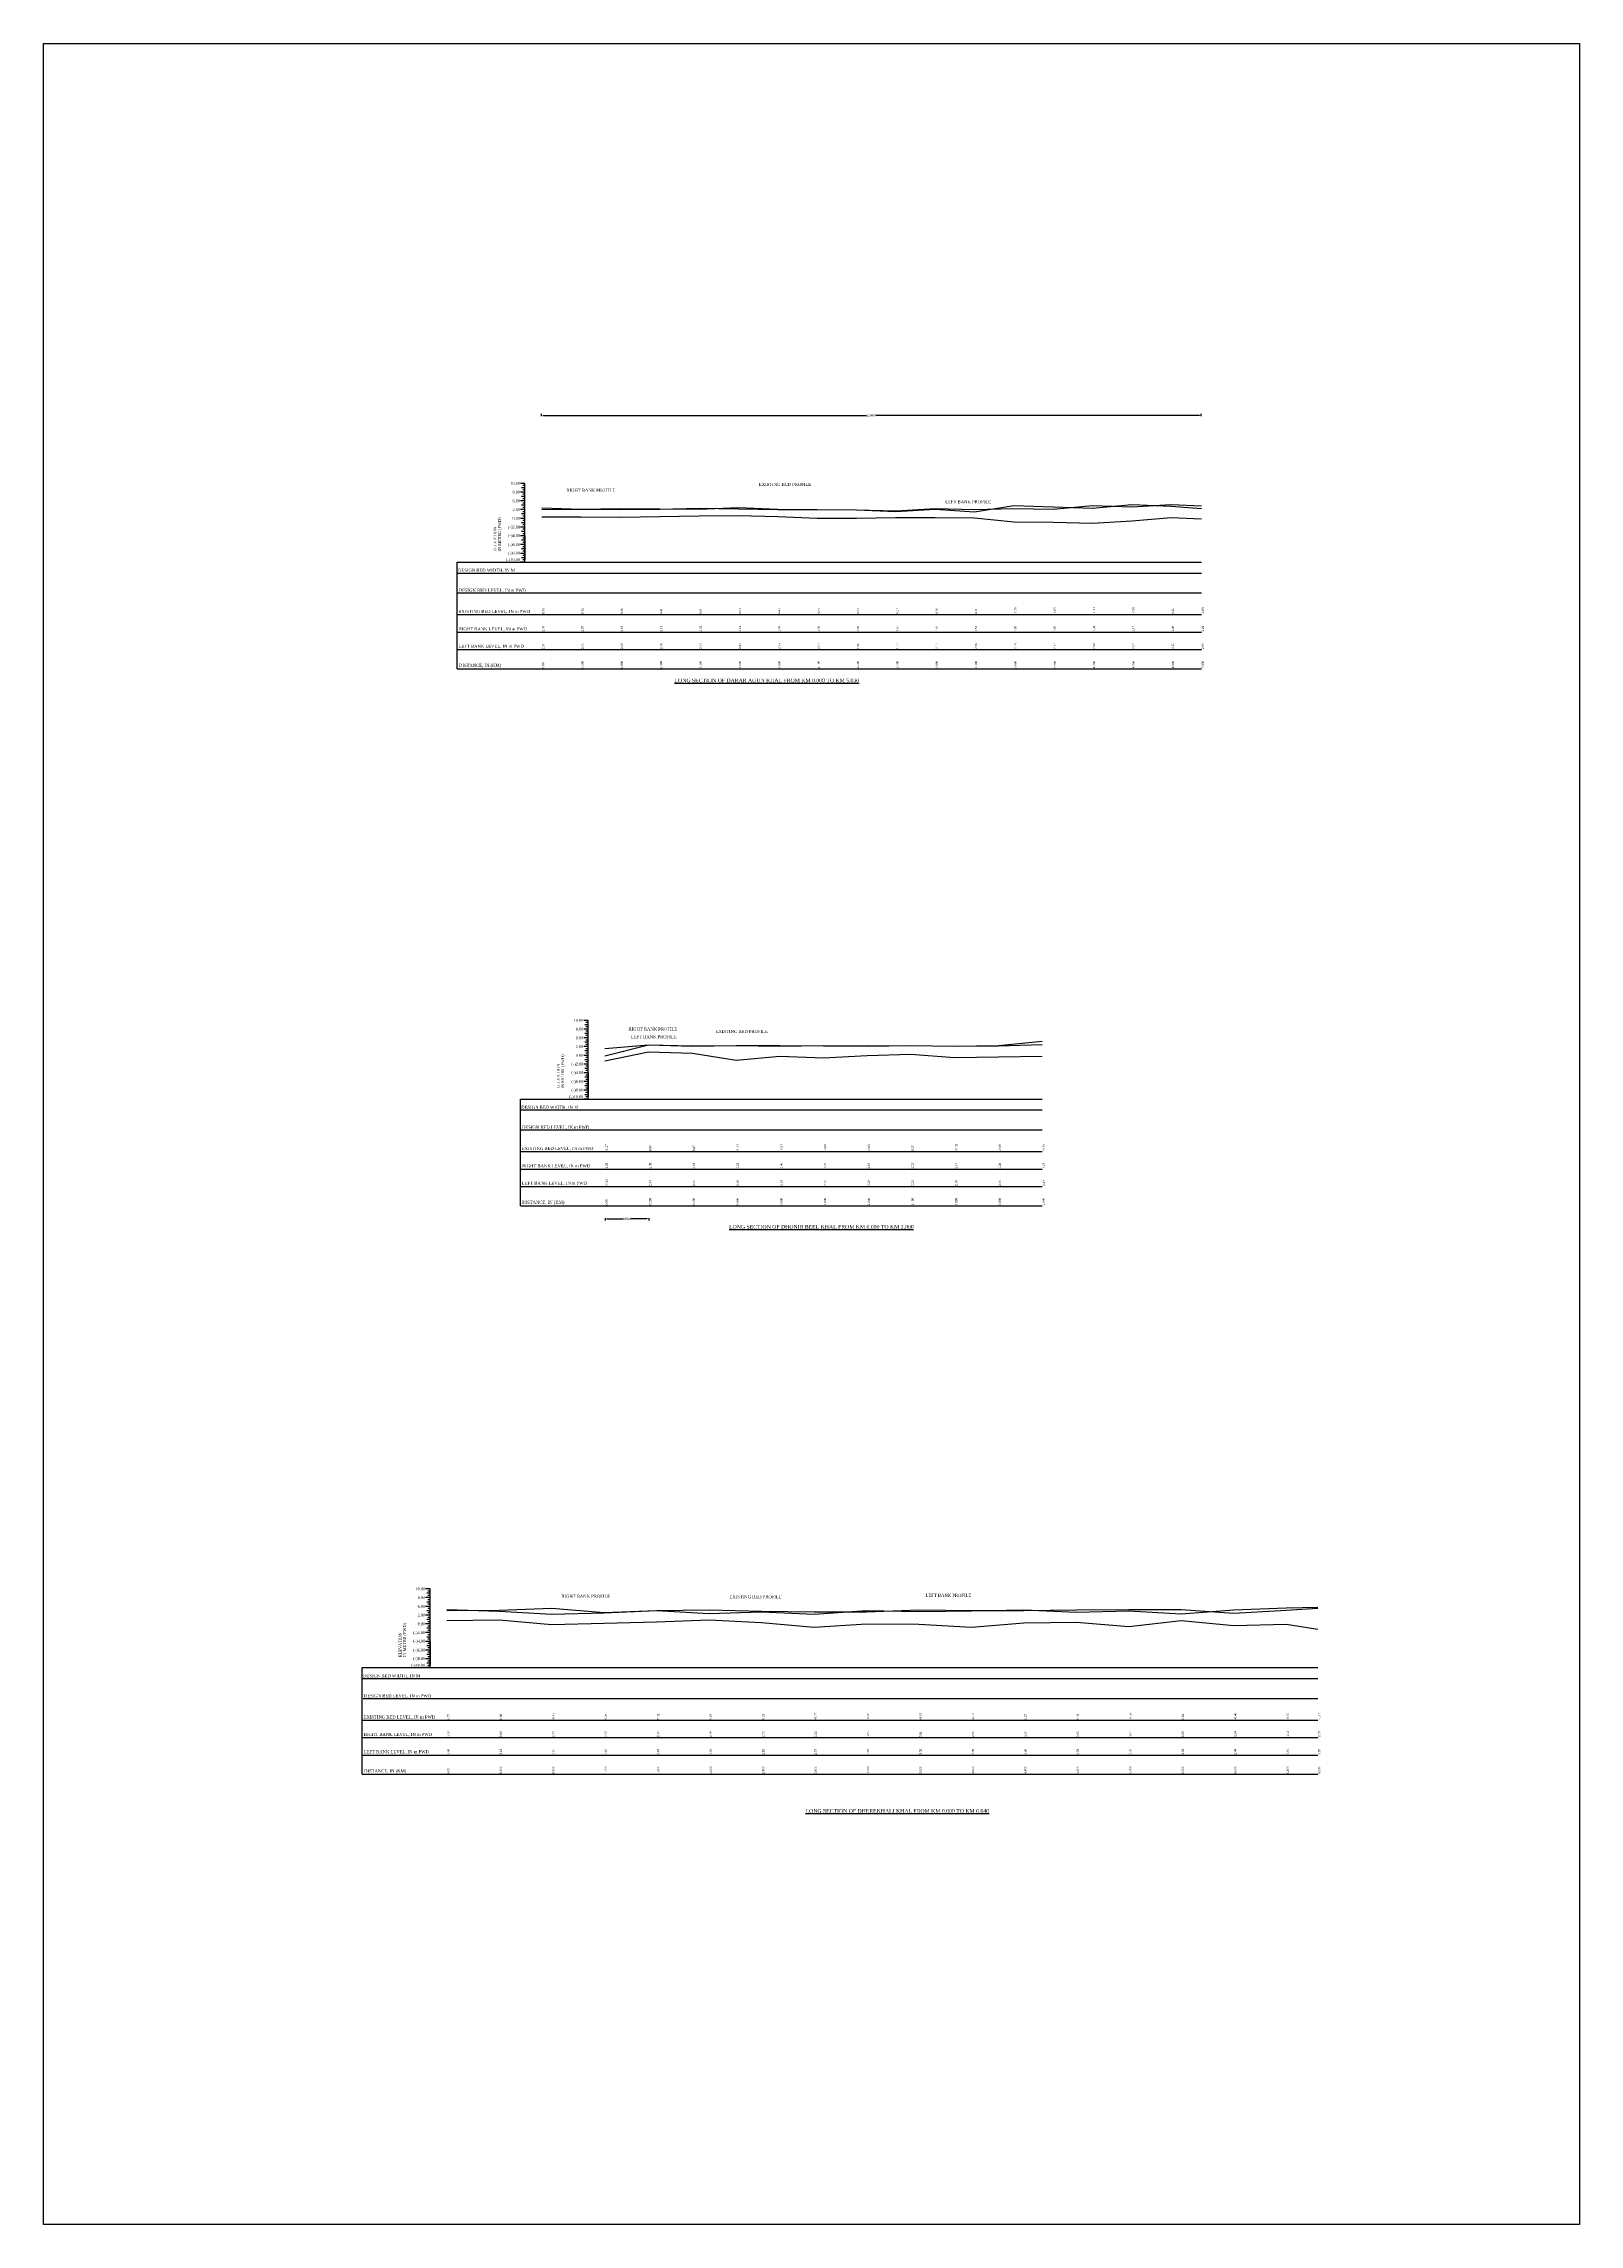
# Model space of a CAD drawing. Header units: metres. Extents: x -148477 to 168932, y -55673 to -2736.
# Drawn here: x -64973.7 to -64622.4, y -21379 to -20880.3 of the extents above; entities that cross this region are included whole.
import ezdxf
from ezdxf.enums import TextEntityAlignment as Align

# ---------------------------------------------------------------- set-up
doc = ezdxf.new("R2010")
doc.units = ezdxf.units.M
doc.styles.add('liza', font='times.ttf', dxfattribs={"height": 2})
doc.styles.get("Standard").update_dxf_attribs({"font": 'times.ttf'})
doc.dimstyles.get("Standard").update_dxf_attribs({"dimtxt": 0.5, "dimasz": 0.4075, "dimexe": 0.364, "dimexo": 0.219, "dimgap": 0.09, "dimtad": 0, "dimdec": 0, "dimlfac": 1000, "dimzin": 0, "dimdsep": 46, "dimtxsty": 'Standard', "dimcen": 0.09, "dimadec": 0, "dimazin": 0, "dimtfac": 1, "dimtdec": 0, "dimtofl": 0, "dimtmove": 0, "dimatfit": 3, "dimfxl": 1, "dimtolj": 1, "dimtzin": 0, "dimarcsym": 0})

# ---------------------------------------------------------------- blocks, each defined once
blk = doc.blocks.new('*D381')
at = {"color": 0, "lineweight": -2, "ltscale": 0.5}
for p, q in [((-64845.3, -21148.94), (-64845.3, -21149.45)), ((-64844.89, -21149.09), (-64841.24, -21149.09)), ((-64835.69, -21149.09), (-64839.34, -21149.09)), ((-64835.28, -21148.94), (-64835.28, -21149.45))]:
    blk.add_line(p, q, dxfattribs=at)
at = {"color": 0, "linetype": 'Continuous', "lineweight": -3, "ltscale": 0.5}
for points in [[(-64844.89, -21149.02), (-64844.89, -21149.16), (-64845.3, -21149.09)], [(-64835.69, -21149.02), (-64835.69, -21149.16), (-64835.28, -21149.09)]]:
    blk.add_solid(points, dxfattribs=at)
at = {"layer": 'Defpoints', "color": 0, "linetype": 'Continuous', "lineweight": -3, "ltscale": 0.5}
for p in [(-64845.3, -21146.03), (-64835.28, -21146.03), (-64835.28, -21149.09)]:
    blk.add_point(p, dxfattribs=at)
at = {"color": 0, "linetype": 'Continuous', "lineweight": -3, "ltscale": 0.5, "insert": (-64840.29, -21149.09), "char_height": 0.5, "attachment_point": 5}
blk.add_mtext('\\A1;10018', dxfattribs=at)
blk = doc.blocks.new('*D385')
at = {"color": 0, "lineweight": -2, "ltscale": 0.5}
for p, q in [((-64859.85, -20965.53), (-64859.85, -20965.02)), ((-64859.44, -20965.38), (-64785.53, -20965.38)), ((-64709.35, -20965.38), (-64783.26, -20965.38)), ((-64708.94, -20965.53), (-64708.94, -20965.02))]:
    blk.add_line(p, q, dxfattribs=at)
at = {"color": 0, "linetype": 'Continuous', "lineweight": -3, "ltscale": 0.5}
for points in [[(-64859.44, -20965.31), (-64859.44, -20965.45), (-64859.85, -20965.38)], [(-64709.35, -20965.31), (-64709.35, -20965.45), (-64708.94, -20965.38)]]:
    blk.add_solid(points, dxfattribs=at)
at = {"layer": 'Defpoints', "color": 0, "linetype": 'Continuous', "lineweight": -3, "ltscale": 0.5}
for p in [(-64708.94, -20965.38), (-64859.85, -20988.57), (-64708.94, -20988.94)]:
    blk.add_point(p, dxfattribs=at)
at = {"color": 0, "linetype": 'Continuous', "lineweight": -3, "ltscale": 0.5, "insert": (-64784.39, -20965.38), "char_height": 0.5, "attachment_point": 5}
blk.add_mtext('\\A1;150909', dxfattribs=at)

msp = doc.modelspace()

# ---------------------------------------------------------------- linework, layer by layer
at = {"color": 0, "lineweight": 30}
for p, q in [((-64863.656, -20980.9081), (-64864.656, -20980.9081)), ((-64863.656, -20982.9081), (-64864.656, -20982.9081)), ((-64863.656, -20982.9081), (-64864.656, -20982.9081)), ((-64863.656, -20982.9081), (-64864.656, -20982.9081)), ((-64863.656, -20981.9081), (-64864.406, -20981.9081)), ((-64863.656, -20983.9081), (-64864.406, -20983.9081)), ((-64863.656, -20981.4081), (-64864.156, -20981.4081)), ((-64863.656, -20982.4081), (-64864.156, -20982.4081)), ((-64863.656, -20983.4081), (-64864.156, -20983.4081)), ((-64863.656, -20984.4081), (-64864.156, -20984.4081)), ((-64863.656, -20998.9081), (-64863.656, -20980.9081)), ((-64863.656, -20984.9081), (-64864.656, -20984.9081)), ((-64863.656, -20984.9081), (-64864.656, -20984.9081)), ((-64863.656, -20986.9081), (-64864.656, -20986.9081)), ((-64863.656, -20988.9081), (-64864.656, -20988.9081)), ((-64863.656, -20985.9081), (-64864.406, -20985.9081)), ((-64863.656, -20985.9081), (-64864.406, -20985.9081)), ((-64863.656, -20987.9081), (-64864.406, -20987.9081)), ((-64863.656, -20985.4081), (-64864.156, -20985.4081)), ((-64863.656, -20985.4081), (-64864.156, -20985.4081)), ((-64863.656, -20986.4081), (-64864.156, -20986.4081)), ((-64863.656, -20987.4081), (-64864.156, -20987.4081)), ((-64863.656, -20988.4081), (-64864.156, -20988.4081)), ((-64863.656, -20989.4081), (-64864.156, -20989.4081)), ((-64863.656, -20990.9081), (-64864.656, -20990.9081)), ((-64863.656, -20992.9081), (-64864.656, -20992.9081)), ((-64863.656, -20989.9081), (-64864.406, -20989.9081)), ((-64863.656, -20991.9081), (-64864.406, -20991.9081)), ((-64863.656, -20993.9081), (-64864.406, -20993.9081)), ((-64863.656, -20990.4081), (-64864.156, -20990.4081)), ((-64863.656, -20991.4081), (-64864.156, -20991.4081)), ((-64863.656, -20992.4081), (-64864.156, -20992.4081)), ((-64863.656, -20993.4081), (-64864.156, -20993.4081)), ((-64863.656, -20994.4081), (-64864.156, -20994.4081)), ((-64879.156, -20998.9081), (-64708.8988, -20998.9081)), ((-64863.656, -20994.9081), (-64864.656, -20994.9081)), ((-64863.656, -20996.9081), (-64864.656, -20996.9081)), ((-64863.656, -20998.9081), (-64864.656, -20998.9081)), ((-64863.656, -20995.9081), (-64864.406, -20995.9081)), ((-64863.656, -20997.9081), (-64864.406, -20997.9081)), ((-64863.656, -20995.4081), (-64864.156, -20995.4081)), ((-64863.656, -20996.4081), (-64864.156, -20996.4081)), ((-64863.656, -20997.4081), (-64864.156, -20997.4081)), ((-64863.656, -20998.4081), (-64864.156, -20998.4081)), ((-64879.156, -21001.4027), (-64708.8988, -21001.4027)), ((-64878.9618, -21005.9552), (-64708.8988, -21005.9552)), ((-64879.156, -21023.3081), (-64708.8988, -21023.3081)), ((-64849.1898, -21103.6995), (-64850.1898, -21103.6995)), ((-64849.1898, -21104.1995), (-64849.6898, -21104.1995)), ((-64849.1898, -21121.6995), (-64849.1898, -21103.6995)), ((-64849.1898, -21105.6995), (-64850.1898, -21105.6995)), ((-64849.1898, -21105.6995), (-64850.1898, -21105.6995)), ((-64849.1898, -21105.6995), (-64850.1898, -21105.6995)), ((-64849.1898, -21107.6995), (-64850.1898, -21107.6995)), ((-64849.1898, -21107.6995), (-64850.1898, -21107.6995)), ((-64849.1898, -21104.6995), (-64849.9398, -21104.6995)), ((-64849.1898, -21106.6995), (-64849.9398, -21106.6995)), ((-64849.1898, -21108.6995), (-64849.9398, -21108.6995)), ((-64849.1898, -21108.6995), (-64849.9398, -21108.6995)), ((-64849.1898, -21105.1995), (-64849.6898, -21105.1995)), ((-64849.1898, -21106.1995), (-64849.6898, -21106.1995)), ((-64849.1898, -21107.1995), (-64849.6898, -21107.1995)), ((-64849.1898, -21108.1995), (-64849.6898, -21108.1995)), ((-64849.1898, -21108.1995), (-64849.6898, -21108.1995)), ((-64849.1898, -21109.1995), (-64849.6898, -21109.1995)), ((-64849.1898, -21109.6995), (-64850.1898, -21109.6995)), ((-64849.1898, -21111.6995), (-64850.1898, -21111.6995)), ((-64849.1898, -21113.6995), (-64850.1898, -21113.6995)), ((-64849.1898, -21110.6995), (-64849.9398, -21110.6995)), ((-64849.1898, -21112.6995), (-64849.9398, -21112.6995)), ((-64849.1898, -21110.1995), (-64849.6898, -21110.1995)), ((-64849.1898, -21111.1995), (-64849.6898, -21111.1995)), ((-64849.1898, -21112.1995), (-64849.6898, -21112.1995)), ((-64849.1898, -21113.1995), (-64849.6898, -21113.1995)), ((-64849.1898, -21114.1995), (-64849.6898, -21114.1995)), ((-64849.1898, -21115.6995), (-64850.1898, -21115.6995)), ((-64849.1898, -21117.6995), (-64850.1898, -21117.6995)), ((-64849.1898, -21114.6995), (-64849.9398, -21114.6995)), ((-64849.1898, -21116.6995), (-64849.9398, -21116.6995)), ((-64849.1898, -21118.6995), (-64849.9398, -21118.6995)), ((-64849.1898, -21115.1995), (-64849.6898, -21115.1995)), ((-64849.1898, -21116.1995), (-64849.6898, -21116.1995)), ((-64849.1898, -21117.1995), (-64849.6898, -21117.1995)), ((-64849.1898, -21118.1995), (-64849.6898, -21118.1995)), ((-64849.1898, -21119.1995), (-64849.6898, -21119.1995)), ((-64864.6898, -21121.6995), (-64745.3528, -21121.6995)), ((-64864.6898, -21124.1942), (-64745.3528, -21124.1942)), ((-64849.1898, -21119.6995), (-64850.1898, -21119.6995)), ((-64849.1898, -21121.6995), (-64850.1898, -21121.6995)), ((-64849.1898, -21120.6995), (-64849.9398, -21120.6995)), ((-64849.1898, -21120.1995), (-64849.6898, -21120.1995)), ((-64849.1898, -21121.1995), (-64849.6898, -21121.1995)), ((-64864.4956, -21128.7467), (-64745.3528, -21128.7467)), ((-64864.6898, -21146.0995), (-64745.3528, -21146.0995)), ((-64885.3554, -21233.714), (-64886.3554, -21233.714)), ((-64885.3554, -21251.714), (-64885.3554, -21233.714)), ((-64885.3554, -21235.714), (-64886.3554, -21235.714)), ((-64885.3554, -21235.714), (-64886.3554, -21235.714)), ((-64885.3554, -21235.714), (-64886.3554, -21235.714)), ((-64885.3554, -21237.714), (-64886.3554, -21237.714)), ((-64885.3554, -21237.714), (-64886.3554, -21237.714)), ((-64885.3554, -21234.714), (-64886.1054, -21234.714)), ((-64885.3554, -21236.714), (-64886.1054, -21236.714)), ((-64885.3554, -21238.714), (-64886.1054, -21238.714)), ((-64885.3554, -21238.714), (-64886.1054, -21238.714)), ((-64885.3554, -21234.214), (-64885.8554, -21234.214)), ((-64885.3554, -21235.214), (-64885.8554, -21235.214)), ((-64885.3554, -21236.214), (-64885.8554, -21236.214)), ((-64885.3554, -21237.214), (-64885.8554, -21237.214)), ((-64885.3554, -21238.214), (-64885.8554, -21238.214)), ((-64885.3554, -21238.214), (-64885.8554, -21238.214)), ((-64885.3554, -21239.714), (-64886.3554, -21239.714)), ((-64885.3554, -21241.714), (-64886.3554, -21241.714)), ((-64885.3554, -21243.714), (-64886.3554, -21243.714)), ((-64885.3554, -21240.714), (-64886.1054, -21240.714)), ((-64885.3554, -21242.714), (-64886.1054, -21242.714)), ((-64885.3554, -21239.214), (-64885.8554, -21239.214)), ((-64885.3554, -21240.214), (-64885.8554, -21240.214)), ((-64885.3554, -21241.214), (-64885.8554, -21241.214)), ((-64885.3554, -21242.214), (-64885.8554, -21242.214)), ((-64885.3554, -21243.214), (-64885.8554, -21243.214)), ((-64885.3554, -21245.714), (-64886.3554, -21245.714)), ((-64885.3554, -21247.714), (-64886.3554, -21247.714)), ((-64885.3554, -21244.714), (-64886.1054, -21244.714)), ((-64885.3554, -21246.714), (-64886.1054, -21246.714)), ((-64885.3554, -21248.714), (-64886.1054, -21248.714)), ((-64885.3554, -21244.214), (-64885.8554, -21244.214)), ((-64885.3554, -21245.214), (-64885.8554, -21245.214)), ((-64885.3554, -21246.214), (-64885.8554, -21246.214)), ((-64885.3554, -21247.214), (-64885.8554, -21247.214)), ((-64885.3554, -21248.214), (-64885.8554, -21248.214)), ((-64900.8554, -21251.714), (-64682.3074, -21251.714)), ((-64885.3554, -21249.714), (-64886.3554, -21249.714)), ((-64885.3554, -21251.714), (-64886.3554, -21251.714)), ((-64885.3554, -21250.714), (-64886.1054, -21250.714)), ((-64885.3554, -21249.214), (-64885.8554, -21249.214)), ((-64885.3554, -21250.214), (-64885.8554, -21250.214)), ((-64885.3554, -21251.214), (-64885.8554, -21251.214)), ((-64900.8554, -21254.2087), (-64682.3074, -21254.2087)), ((-64900.6611, -21258.7612), (-64682.3074, -21258.7612)), ((-64900.8554, -21276.114), (-64682.3074, -21276.114))]:
    msp.add_line(p, q, dxfattribs=at)
at = {"lineweight": 30}
for p, q in [((-64863.656, -20992.9081), (-64863.656, -20998.3381)), ((-64879.156, -21023.3081), (-64879.156, -20998.9081)), ((-64879.156, -21010.9081), (-64708.8988, -21010.9081)), ((-64879.156, -21014.9081), (-64708.8988, -21014.9081)), ((-64879.156, -21018.9081), (-64708.8988, -21018.9081)), ((-64849.1898, -21115.6995), (-64849.1898, -21121.1295)), ((-64864.6898, -21146.0995), (-64864.6898, -21121.6995)), ((-64864.6898, -21133.6995), (-64745.3528, -21133.6995)), ((-64864.6898, -21137.6995), (-64745.3528, -21137.6995)), ((-64864.6898, -21141.6995), (-64745.3528, -21141.6995)), ((-64885.3554, -21245.714), (-64885.3554, -21251.144)), ((-64900.8554, -21276.114), (-64900.8554, -21251.714)), ((-64900.8554, -21263.714), (-64682.3074, -21263.714)), ((-64900.8554, -21267.714), (-64682.3074, -21267.714)), ((-64900.8554, -21271.714), (-64682.3074, -21271.714))]:
    msp.add_line(p, q, dxfattribs=at)
at = {"color": 3, "linetype": 'Continuous', "lineweight": -3, "ltscale": 0.5}
msp.add_lwpolyline([(-64973.7451, -20880.3441), (-64622.4442, -20880.3441), (-64622.4442, -21379.0306), (-64973.7451, -21379.0306)], close=True, dxfattribs=at)
at = {"color": 4, "lineweight": 30}
msp.add_lwpolyline([(-64854.3346, -20982.5212, 0, 0, 0), (-64855.4909, -20982.5274, 0, 0, 0), (-64856.1104, -20985.5186, 0.2996, 0, 0), (-64856.3396, -20986.654, 0, 0, 0)], format="xyseb", dxfattribs=at)
at = {"color": 2, "lineweight": 30}
for points in [[(-64810.2539, -20981.2095, 0, 0, 0), (-64811.1258, -20981.1902, 0, 0, 0), (-64812.1014, -20985.32, 0.2996, 0, 0), (-64812.3949, -20986.5692, 0, 0, 0)], [(-64820.1438, -21106.299, 0, 0, 0), (-64821.0158, -21106.2798, 0, 0, 0), (-64821.9914, -21110.4095, 0.2996, 0, 0), (-64822.2849, -21111.6588, 0, 0, 0)], [(-64816.9878, -21235.5724, 0, 0, 0), (-64817.8598, -21235.5532, 0, 0, 0), (-64818.8354, -21239.6829, 0.2996, 0, 0), (-64819.1289, -21240.9321, 0, 0, 0)]]:
    msp.add_lwpolyline(points, format="xyseb", dxfattribs=at)
at = {"color": 0, "lineweight": 30}
for points in [[(-64868.656, -20996.6081, 0, 0, 0), (-64868.656, -20988.8614, 0.2767, 0, 0), (-64868.656, -20988.3081, 0, 0, 0)], [(-64854.1898, -21119.3995, 0, 0, 0), (-64854.1898, -21111.6529, 0.2767, 0, 0), (-64854.1898, -21111.0995, 0, 0, 0)], [(-64890.3554, -21249.414, 0, 0, 0), (-64890.3554, -21241.6674, 0.2767, 0, 0), (-64890.3554, -21241.114, 0, 0, 0)]]:
    msp.add_lwpolyline(points, format="xyseb", dxfattribs=at)
at = {"color": 4, "linetype": 'Continuous', "lineweight": -3, "ltscale": 0.5}
msp.add_lwpolyline([(-64859.8132, -20986.4991), (-64850.8132, -20986.8381), (-64841.8132, -20986.8081), (-64832.8132, -20986.7781), (-64823.8132, -20986.5881), (-64814.8132, -20986.7641), (-64805.8132, -20986.8831), (-64796.8132, -20986.8731), (-64787.8132, -20986.9751), (-64778.8132, -20987.3361), (-64769.8132, -20986.8411), (-64760.8132, -20987.3941), (-64751.8132, -20985.9621), (-64742.8132, -20986.2581), (-64733.8132, -20986.5651), (-64724.8132, -20985.7381), (-64715.8132, -20986.1081), (-64708.9132, -20986.6861)], dxfattribs=at)
at = {"color": 2, "linetype": 'Continuous', "lineweight": -3, "ltscale": 0.5}
for points in [[(-64859.8132, -20986.8991), (-64850.8132, -20986.7781), (-64841.8132, -20986.6281), (-64832.8132, -20986.7281), (-64823.8132, -20986.7781), (-64814.8132, -20986.4541), (-64805.8132, -20986.7781), (-64796.8132, -20986.8831), (-64787.8132, -20986.9451), (-64778.8132, -20987.1781), (-64769.8132, -20986.6811), (-64760.8132, -20986.8441), (-64751.8132, -20986.6221), (-64742.8132, -20986.7921), (-64733.8132, -20985.9281), (-64724.8132, -20986.2381), (-64715.8132, -20985.7581), (-64708.9132, -20986.0181)], [(-64845.347, -21112.9655), (-64835.347, -21110.9025), (-64825.347, -21111.2335), (-64815.347, -21112.8135), (-64805.347, -21111.9095), (-64795.347, -21112.2995), (-64785.347, -21111.7635), (-64775.347, -21111.4315), (-64765.347, -21112.1805), (-64755.347, -21112.0045), (-64745.347, -21111.8525)], [(-64881.5126, -21240.964), (-64869.5126, -21240.814), (-64857.5126, -21241.864), (-64845.5126, -21241.514), (-64833.5126, -21241.231), (-64821.5126, -21240.804), (-64809.5126, -21241.401), (-64797.5126, -21242.484), (-64785.5126, -21241.731), (-64773.5126, -21241.751), (-64761.5126, -21242.444), (-64749.5126, -21241.444), (-64737.5126, -21241.313), (-64725.5126, -21242.273), (-64713.5126, -21240.903), (-64701.5126, -21242.113), (-64689.5126, -21241.769), (-64682.3126, -21242.887)]]:
    msp.add_lwpolyline(points, dxfattribs=at)
at = {"color": 6, "linetype": 'Continuous', "lineweight": -3, "ltscale": 0.5}
for points in [[(-64859.8132, -20988.5591), (-64850.8132, -20988.5901), (-64841.8132, -20988.6431), (-64832.8132, -20988.5031), (-64823.8132, -20988.2961), (-64814.8132, -20988.2741), (-64805.8132, -20988.4831), (-64796.8132, -20988.8531), (-64787.8132, -20988.8851), (-64778.8132, -20988.6741), (-64769.8132, -20988.7241), (-64760.8132, -20988.7941), (-64751.8132, -20989.6721), (-64742.8132, -20989.7621), (-64733.8132, -20990.0151), (-64724.8132, -20989.4881), (-64715.8132, -20988.7461), (-64708.9132, -20988.9961)], [(-64845.347, -21111.8255), (-64835.347, -21109.2625), (-64825.347, -21109.5695), (-64815.347, -21109.4395), (-64805.347, -21109.4595), (-64795.347, -21109.5495), (-64785.347, -21109.4995), (-64775.347, -21109.4695), (-64765.347, -21109.6005), (-64755.347, -21109.5095), (-64745.347, -21109.2095)], [(-64881.5126, -21238.654), (-64869.5126, -21238.584), (-64857.5126, -21238.144), (-64845.5126, -21239.094), (-64833.5126, -21238.674), (-64821.5126, -21238.534), (-64809.5126, -21238.784), (-64797.5126, -21238.984), (-64785.5126, -21238.954), (-64773.5126, -21238.514), (-64761.5126, -21238.624), (-64749.5126, -21238.634), (-64737.5126, -21238.484), (-64725.5126, -21238.394), (-64713.5126, -21238.434), (-64701.5126, -21239.274), (-64689.5126, -21238.554), (-64682.3126, -21238.144)]]:
    msp.add_lwpolyline(points, dxfattribs=at)
at = {"color": 6, "lineweight": 30}
for points in [[(-64767.5635, -20985.1464, 0, 0, 0), (-64768.2686, -20985.146, 0, 0, 0), (-64768.8229, -20987.4957, 0.2996, 0, 0), (-64769.0997, -20988.5777, 0, 0, 0)], [(-64839.4899, -21107.4755, 0, 0, 0), (-64840.1949, -21107.4751, 0, 0, 0), (-64840.7492, -21109.8248, 0.2996, 0, 0), (-64841.026, -21110.9068, 0, 0, 0)], [(-64772.061, -21235.2109, 0, 0, 0), (-64772.7661, -21235.2105, 0, 0, 0), (-64773.3204, -21237.5602, 0.2996, 0, 0), (-64773.5972, -21238.6422, 0, 0, 0)]]:
    msp.add_lwpolyline(points, format="xyseb", dxfattribs=at)
at = {"color": 3, "linetype": 'Continuous', "lineweight": -3, "ltscale": 0.5}
for points in [[(-64845.347, -21110.1095), (-64835.347, -21109.2725), (-64825.347, -21109.5195), (-64815.347, -21109.4795), (-64805.347, -21109.6395), (-64795.347, -21109.4495), (-64785.347, -21109.6035), (-64775.347, -21109.4515), (-64765.347, -21109.5905), (-64755.347, -21109.4395), (-64745.347, -21108.4895)], [(-64881.5126, -21238.415), (-64869.5126, -21238.824), (-64857.5126, -21239.524), (-64845.5126, -21239.21), (-64833.5126, -21238.614), (-64821.5126, -21239.324), (-64809.5126, -21238.964), (-64797.5126, -21239.494), (-64785.5126, -21238.654), (-64773.5126, -21238.904), (-64761.5126, -21238.754), (-64749.5126, -21238.464), (-64737.5126, -21239.064), (-64725.5126, -21238.694), (-64713.5126, -21239.424), (-64701.5126, -21238.474), (-64689.5126, -21238.074), (-64682.3126, -21237.924)]]:
    msp.add_lwpolyline(points, dxfattribs=at)
at = {"color": 3, "lineweight": 30}
for points in [[(-64840.1564, -21105.7078, 0, 0, 0), (-64841.3127, -21105.714, 0, 0, 0), (-64841.9322, -21108.7052, 0.2996, 0, 0), (-64842.1614, -21109.8406, 0, 0, 0)], [(-64855.497, -21235.4168, 0, 0, 0), (-64856.6532, -21235.423, 0, 0, 0), (-64857.2728, -21238.4142, 0.2996, 0, 0), (-64857.5019, -21239.5496, 0, 0, 0)]]:
    msp.add_lwpolyline(points, format="xyseb", dxfattribs=at)

# ---------------------------------------------------------------- texts
at = {"color": 0, "lineweight": 30}
for s, p in [('10.00', (-64864.756, -20981.2331)), ('8.00', (-64864.756, -20983.2331)), ('6.00', (-64864.756, -20985.2331)), ('0.00', (-64864.756, -20989.2331)), ('2.00', (-64864.756, -20987.2331)), ('(-)2.00', (-64864.756, -20991.2463)), ('(-)4.00', (-64864.756, -20993.1713)), ('(-)6.00', (-64864.756, -20995.2331)), ('2.00', (-64864.756, -20991.2331)), ('(-)10.00', (-64864.756, -20998.6925)), ('(-)8.00', (-64864.756, -20997.1581)), ('10.00', (-64850.2898, -21104.0245)), ('8.00', (-64850.2898, -21106.0245)), ('6.00', (-64850.2898, -21108.0245)), ('2.00', (-64850.2898, -21110.0245)), ('(-)2.00', (-64850.2898, -21114.0377)), ('0.00', (-64850.2898, -21112.0245)), ('2.00', (-64850.2898, -21114.0245)), ('(-)4.00', (-64850.2898, -21115.9627)), ('(-)6.00', (-64850.2898, -21118.0245)), ('(-)8.00', (-64850.2898, -21119.9495)), ('(-)10.00', (-64850.2898, -21121.4839)), ('10.00', (-64886.4554, -21234.039)), ('8.00', (-64886.4554, -21236.039)), ('6.00', (-64886.4554, -21238.039)), ('(-)2.00', (-64886.4554, -21244.0522)), ('0.00', (-64886.4554, -21242.039)), ('2.00', (-64886.4554, -21240.039)), ('2.00', (-64886.4554, -21244.039)), ('(-)4.00', (-64886.4554, -21245.9772)), ('(-)6.00', (-64886.4554, -21248.039)), ('(-)10.00', (-64886.4554, -21251.4984)), ('(-)8.00', (-64886.4554, -21249.964))]:
    msp.add_text(s, height=0.65, dxfattribs=at).set_placement(p, align=Align.RIGHT)
for s, p in [('IN METRE (PWD)', (-64869.156, -20996.4781)), ('ELEVATION', (-64870.156, -20996.4781)), ('ELEVATION', (-64855.6898, -21119.2695)), ('IN METRE (PWD)', (-64854.6898, -21119.2695)), ('ELEVATION', (-64891.8554, -21249.284)), ('IN METRE (PWD)', (-64890.8554, -21249.284))]:
    msp.add_text(s, height=0.65, rotation=90, dxfattribs=at).set_placement(p)
at = {"color": 4, "lineweight": 30, "insert": (-64854.1554, -20982.1388), "char_height": 0.7, "attachment_point": 1}
msp.add_mtext('RIGHT BANK PROFILE', dxfattribs=at)
at = {"color": 2, "lineweight": 30, "char_height": 0.7, "attachment_point": 1}
for insert in [(-64810.1223, -20980.7941), (-64820.0122, -21105.8836), (-64816.8563, -21235.157)]:
    msp.add_mtext('EXISTING BED PROFILE', dxfattribs=dict(at, insert=insert))
at = {"color": 6, "lineweight": 30, "char_height": 0.7, "attachment_point": 1}
for insert in [(-64767.4987, -20984.7702), (-64839.425, -21107.0993), (-64771.9961, -21234.8347)]:
    msp.add_mtext('LEFT BANK PROFILE', dxfattribs=dict(at, insert=insert))
at = {"color": 0, "lineweight": 30, "char_height": 0.7, "attachment_point": 1}
for s, insert in [('DESIGN BED WIDTH, IN M', (-64878.9582, -21000.414)), ('DESIGN BED LEVEL, IN m PWD', (-64878.7675, -21005.0024)), ('EXISTING BED LEVEL, IN m PWD', (-64878.8383, -21009.8509)), ('RIGHT BANK LEVEL, IN m PWD', (-64878.7834, -21013.8259)), ('LEFT BANK LEVEL, IN m PWD', (-64878.8062, -21017.7756)), ('DISTANCE, IN (KM)', (-64878.7279, -21022.1687)), ('DESIGN BED WIDTH, IN M', (-64864.492, -21123.2054)), ('DESIGN BED LEVEL, IN m PWD', (-64864.3013, -21127.7938)), ('EXISTING BED LEVEL, IN m PWD', (-64864.372, -21132.6424)), ('RIGHT BANK LEVEL, IN m PWD', (-64864.3172, -21136.6174)), ('LEFT BANK LEVEL, IN m PWD', (-64864.34, -21140.5671)), ('DISTANCE, IN (KM)', (-64864.2617, -21144.9602)), ('DESIGN BED WIDTH, IN M', (-64900.6576, -21253.22)), ('DESIGN BED LEVEL, IN m PWD', (-64900.4669, -21257.8083)), ('EXISTING BED LEVEL, IN m PWD', (-64900.5376, -21262.6569)), ('RIGHT BANK LEVEL, IN m PWD', (-64900.4827, -21266.6319)), ('LEFT BANK LEVEL, IN m PWD', (-64900.5056, -21270.5816)), ('DISTANCE, IN (KM)', (-64900.4272, -21274.9747))]:
    msp.add_mtext(s, dxfattribs=dict(at, insert=insert))
at = {"color": 6, "linetype": 'Continuous', "lineweight": -3, "ltscale": 0.5, "char_height": 0.5, "width": 2.15, "attachment_point": 1, "rotation": 90, "style": 'liza'}
for s, insert in [('0.35', (-64859.7132, -21010.8081)), ('0.32', (-64850.7132, -21010.8081)), ('0.26', (-64841.7132, -21010.8081)), ('0.41', (-64832.7132, -21010.8081)), ('0.61', (-64823.7132, -21010.8081)), ('0.63', (-64814.7132, -21010.8081)), ('0.43', (-64805.7132, -21010.8081)), ('0.05', (-64796.7132, -21010.8081)), ('0.02', (-64787.7132, -21010.8081)), ('0.23', (-64778.7132, -21010.8081)), ('0.18', (-64769.7132, -21010.8081)), ('0.11', (-64760.7132, -21010.8081)), ('-0.76', (-64751.7132, -21010.8081)), ('-0.85', (-64742.7132, -21010.8081)), ('-1.11', (-64733.7132, -21010.8081)), ('-0.58', (-64724.7132, -21010.8081)), ('0.16', (-64715.7132, -21010.8081)), ('-0.09', (-64708.8132, -21010.8081)), ('2.41', (-64859.7132, -21014.8081)), ('2.07', (-64850.7132, -21014.8081)), ('2.10', (-64841.7132, -21014.8081)), ('2.13', (-64832.7132, -21014.8081)), ('2.32', (-64823.7132, -21014.8081)), ('2.14', (-64814.7132, -21014.8081)), ('2.03', (-64805.7132, -21014.8081)), ('2.03', (-64796.7132, -21014.8081)), ('1.93', (-64787.7132, -21014.8081)), ('1.57', (-64778.7132, -21014.8081)), ('2.07', (-64769.7132, -21014.8081)), ('1.51', (-64760.7132, -21014.8081)), ('2.95', (-64751.7132, -21014.8081)), ('2.65', (-64742.7132, -21014.8081)), ('2.34', (-64733.7132, -21014.8081)), ('3.17', (-64724.7132, -21014.8081)), ('2.80', (-64715.7132, -21014.8081)), ('2.22', (-64708.8132, -21014.8081)), ('2.01', (-64859.7132, -21018.8081)), ('2.13', (-64850.7132, -21018.8081)), ('2.28', (-64841.7132, -21018.8081)), ('2.18', (-64832.7132, -21018.8081)), ('2.13', (-64823.7132, -21018.8081)), ('2.45', (-64814.7132, -21018.8081)), ('2.13', (-64805.7132, -21018.8081)), ('2.03', (-64796.7132, -21018.8081)), ('1.96', (-64787.7132, -21018.8081)), ('1.73', (-64778.7132, -21018.8081)), ('2.23', (-64769.7132, -21018.8081)), ('2.06', (-64760.7132, -21018.8081)), ('2.29', (-64751.7132, -21018.8081)), ('2.12', (-64742.7132, -21018.8081)), ('2.98', (-64733.7132, -21018.8081)), ('2.67', (-64724.7132, -21018.8081)), ('3.15', (-64715.7132, -21018.8081)), ('2.89', (-64708.8132, -21018.8081)), ('0.00', (-64859.7132, -21023.2081)), ('0.300', (-64850.7132, -21023.2081)), ('0.600', (-64841.7132, -21023.2081)), ('0.900', (-64832.7132, -21023.2081)), ('1.200', (-64823.7132, -21023.2081)), ('1.500', (-64814.7132, -21023.2081)), ('1.800', (-64805.7132, -21023.2081)), ('2.100', (-64796.7132, -21023.2081)), ('2.400', (-64787.7132, -21023.2081)), ('2.700', (-64778.7132, -21023.2081)), ('3.000', (-64769.7132, -21023.2081)), ('3.300', (-64760.7132, -21023.2081)), ('3.600', (-64751.7132, -21023.2081)), ('3.900', (-64742.7132, -21023.2081)), ('4.200', (-64733.7132, -21023.2081)), ('4.500', (-64724.7132, -21023.2081)), ('4.800', (-64715.7132, -21023.2081)), ('5.030', (-64708.8132, -21023.2081)), ('-1.27', (-64845.247, -21133.5995)), ('0.80', (-64835.247, -21133.5995)), ('0.47', (-64825.247, -21133.5995)), ('-1.11', (-64815.247, -21133.5995)), ('-0.21', (-64805.247, -21133.5995)), ('-0.60', (-64795.247, -21133.5995)), ('-0.06', (-64785.247, -21133.5995)), ('0.27', (-64775.247, -21133.5995)), ('-0.48', (-64765.247, -21133.5995)), ('-0.30', (-64755.247, -21133.5995)), ('-0.15', (-64745.247, -21133.5995)), ('1.59', (-64845.247, -21137.5995)), ('2.43', (-64835.247, -21137.5995)), ('2.18', (-64825.247, -21137.5995)), ('2.22', (-64815.247, -21137.5995)), ('2.06', (-64805.247, -21137.5995)), ('2.25', (-64795.247, -21137.5995)), ('2.10', (-64785.247, -21137.5995)), ('2.25', (-64775.247, -21137.5995)), ('2.11', (-64765.247, -21137.5995)), ('2.26', (-64755.247, -21137.5995)), ('3.21', (-64745.247, -21137.5995)), ('-0.13', (-64845.247, -21141.5995)), ('2.44', (-64835.247, -21141.5995)), ('2.13', (-64825.247, -21141.5995)), ('2.26', (-64815.247, -21141.5995)), ('2.24', (-64805.247, -21141.5995)), ('2.15', (-64795.247, -21141.5995)), ('2.20', (-64785.247, -21141.5995)), ('2.23', (-64775.247, -21141.5995)), ('2.10', (-64765.247, -21141.5995)), ('2.19', (-64755.247, -21141.5995)), ('2.49', (-64745.247, -21141.5995)), ('0.00', (-64845.247, -21145.9995)), ('0.200', (-64835.247, -21145.9995)), ('0.400', (-64825.247, -21145.9995)), ('0.600', (-64815.247, -21145.9995)), ('0.800', (-64805.247, -21145.9995)), ('1.000', (-64795.247, -21145.9995)), ('1.200', (-64785.247, -21145.9995)), ('1.400', (-64775.247, -21145.9995)), ('1.600', (-64765.247, -21145.9995)), ('1.800', (-64755.247, -21145.9995)), ('2.000', (-64745.247, -21145.9995)), ('0.75', (-64881.4126, -21263.614)), ('0.90', (-64869.4126, -21263.614)), ('-0.15', (-64857.4126, -21263.614)), ('0.20', (-64845.4126, -21263.614)), ('0.48', (-64833.4126, -21263.614)), ('0.91', (-64821.4126, -21263.614)), ('0.31', (-64809.4126, -21263.614)), ('-0.77', (-64797.4126, -21263.614)), ('-0.02', (-64785.4126, -21263.614)), ('-0.04', (-64773.4126, -21263.614)), ('-0.73', (-64761.4126, -21263.614)), ('0.27', (-64749.4126, -21263.614)), ('0.40', (-64737.4126, -21263.614)), ('-0.56', (-64725.4126, -21263.614)), ('0.81', (-64713.4126, -21263.614)), ('-0.40', (-64701.4126, -21263.614)), ('-0.05', (-64689.4126, -21263.614)), ('-1.17', (-64682.2126, -21263.614)), ('3.30', (-64881.4126, -21267.614)), ('2.89', (-64869.4126, -21267.614)), ('2.19', (-64857.4126, -21267.614)), ('2.50', (-64845.4126, -21267.614)), ('3.10', (-64833.4126, -21267.614)), ('2.39', (-64821.4126, -21267.614)), ('2.75', (-64809.4126, -21267.614)), ('2.22', (-64797.4126, -21267.614)), ('3.06', (-64785.4126, -21267.614)), ('2.81', (-64773.4126, -21267.614)), ('2.96', (-64761.4126, -21267.614)), ('3.25', (-64749.4126, -21267.614)), ('2.65', (-64737.4126, -21267.614)), ('3.02', (-64725.4126, -21267.614)), ('2.29', (-64713.4126, -21267.614)), ('3.24', (-64701.4126, -21267.614)), ('3.64', (-64689.4126, -21267.614)), ('3.79', (-64682.2126, -21267.614)), ('3.06', (-64881.4126, -21271.614)), ('3.13', (-64869.4126, -21271.614)), ('3.57', (-64857.4126, -21271.614)), ('2.62', (-64845.4126, -21271.614)), ('3.04', (-64833.4126, -21271.614)), ('3.18', (-64821.4126, -21271.614)), ('2.93', (-64809.4126, -21271.614)), ('2.73', (-64797.4126, -21271.614)), ('2.76', (-64785.4126, -21271.614)), ('3.20', (-64773.4126, -21271.614)), ('3.09', (-64761.4126, -21271.614)), ('3.08', (-64749.4126, -21271.614)), ('3.23', (-64737.4126, -21271.614)), ('3.32', (-64725.4126, -21271.614)), ('3.28', (-64713.4126, -21271.614)), ('2.44', (-64701.4126, -21271.614)), ('3.16', (-64689.4126, -21271.614)), ('3.57', (-64682.2126, -21271.614)), ('0.00', (-64881.4126, -21276.014)), ('0.400', (-64869.4126, -21276.014)), ('0.800', (-64857.4126, -21276.014)), ('1.200', (-64845.4126, -21276.014)), ('1.600', (-64833.4126, -21276.014)), ('2.000', (-64821.4126, -21276.014)), ('2.400', (-64809.4126, -21276.014)), ('2.800', (-64797.4126, -21276.014)), ('3.200', (-64785.4126, -21276.014)), ('3.600', (-64773.4126, -21276.014)), ('4.000', (-64761.4126, -21276.014)), ('4.400', (-64749.4126, -21276.014)), ('4.800', (-64737.4126, -21276.014)), ('5.200', (-64725.4126, -21276.014)), ('5.600', (-64713.4126, -21276.014)), ('6.000', (-64701.4126, -21276.014)), ('6.400', (-64689.4126, -21276.014)), ('6.640', (-64682.2126, -21276.014))]:
    msp.add_mtext(s, dxfattribs=dict(at, insert=insert))
at = {"color": 0, "linetype": 'ByBlock', "lineweight": 30, "char_height": 0.861585, "width": 43.932388, "attachment_point": 1}
for s, insert in [('\\pi-861.6,l861.6,t3.705e+004;{\\LLONG SECTION OF DARAR AGUN KHAL FROM KM 0.000 TO KM 5.030}', (-64829.421, -21025.5356)), ('\\pi-861.6,l861.6,t3.705e+004;{\\LLONG SECTION OF DHONIR BEEL KHAL FROM KM 0.000 TO KM 2.000}', (-64816.9452, -21150.4785)), ('\\pi-861.6,l861.6,t3.705e+004;{\\LLONG SECTION OF DHEREKHALI KHAL FROM KM 0.000 TO KM 6.640}', (-64799.4521, -21284.0432))]:
    msp.add_mtext(s, dxfattribs=dict(at, insert=insert))
at = {"color": 3, "lineweight": 30, "char_height": 0.7, "attachment_point": 1}
for insert in [(-64839.9772, -21105.3255), (-64855.3177, -21235.0345)]:
    msp.add_mtext('RIGHT BANK PROFILE', dxfattribs=dict(at, insert=insert))

# ---------------------------------------------------------------- dimensions: what is measured, and where the dimension line sits
at = {"color": 6, "linetype": 'Continuous', "lineweight": -3, "ltscale": 0.5}
dim = msp.add_linear_dim(base=(-64708.9388, -20965.3794), p1=(-64859.8481, -20988.5671), p2=(-64708.9388, -20988.942), dimstyle='Standard', override={"dimfxl": 0.15, "dimfxlon": 1}, dxfattribs=at)
dim.commit()
dim.dimension.update_dxf_attribs({"geometry": '*D385', "text_midpoint": (-64784.3934, -20965.3794)})
at = {"color": 3, "linetype": 'Continuous', "lineweight": -3, "ltscale": 0.5}
dim = msp.add_linear_dim(base=(-64835.2835, -21149.0904), p1=(-64845.3013, -21146.0267), p2=(-64835.2835, -21146.0267), dimstyle='Standard', override={"dimfxl": 0.15, "dimfxlon": 1}, dxfattribs=at)
dim.commit()
dim.dimension.update_dxf_attribs({"geometry": '*D381', "text_midpoint": (-64840.2924, -21149.0904)})

doc.saveas('drawing.dxf')
